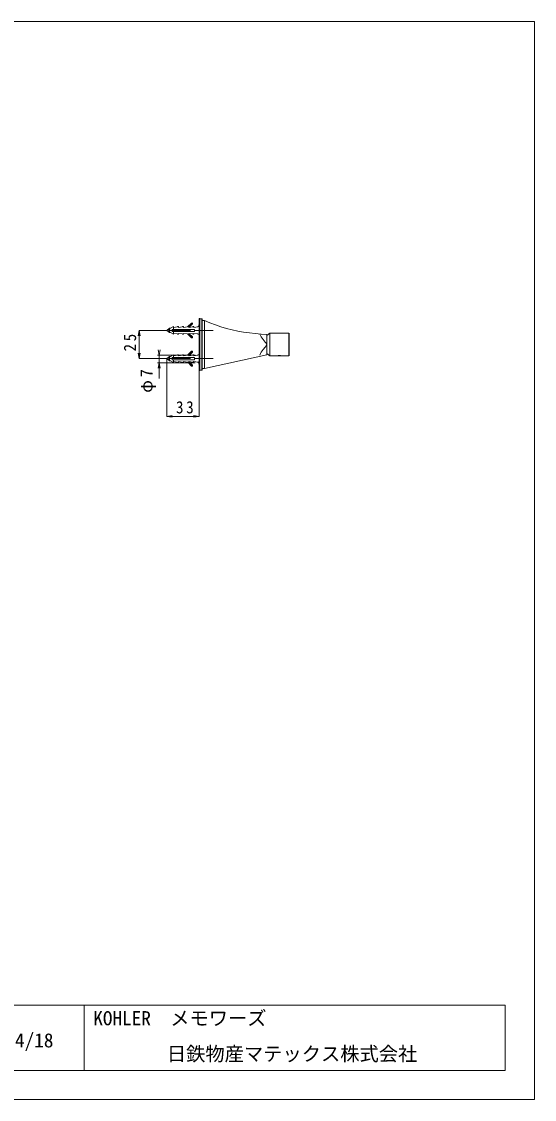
# Model space of a CAD drawing. Units: millimetres, scale not verified. Extents: x -696 to 675, y -474 to 496.
# Drawn here: x 214 to 675, y -474 to 496 of the extents above; entities that cross this region are included whole.
import ezdxf
from ezdxf.enums import TextEntityAlignment as Align

# ---------------------------------------------------------------- set-up
doc = ezdxf.new("R2010")
doc.units = ezdxf.units.MM
doc.header["$LTSCALE"] = 5
for name, color, linetype, lineweight in [('0-0_0', 7, 'Continuous', 5), ('0-1_レイヤー_1', 7, 'Continuous', 5), ('F-0', 7, 'Continuous', 5)]:
    doc.layers.add(name, color=color, linetype=linetype, lineweight=lineweight)
doc.styles.add('ＭＳ ゴシック', font='')
doc.styles.get('ＭＳ ゴシック').set_extended_font_data('MS Gothic')

msp = doc.modelspace()

# ---------------------------------------------------------------- linework, layer by layer
at = {"layer": '0-0_0'}
for p, q in [((367.015, 224.453), (363.841, 221.277)), ((367.015, 224.453), (363.841, 221.277)), ((367.144, 224.327), (364.098, 221.277)), ((364.521, 220.728), (367.654, 223.814)), ((364.604, 220.473), (367.778, 223.693)), ((367.144, 224.327), (367.015, 224.453)), ((367.654, 223.817), (367.778, 223.693)), ((373.832, 181.653), (373.832, 228.644)), ((373.832, 228.644), (374.594, 228.644)), ((373.832, 228.263), (374.594, 228.263)), ((374.594, 228.644), (374.594, 182.034)), ((376.409, 227.942), (374.613, 228.263)), ((376.404, 228.295), (374.617, 228.644)), ((376.404, 228.295), (374.617, 228.644)), ((376.372, 227.923), (376.372, 182.416)), ((376.372, 227.923), (376.629, 227.923)), ((376.629, 227.946), (376.404, 228.279)), ((376.629, 227.946), (376.404, 228.279)), ((376.427, 228.295), (376.418, 228.3)), ((376.629, 227.923), (376.629, 182.416)), ((378.66, 226.612), (376.629, 226.612)), ((378.66, 183.686), (378.66, 226.612)), ((347.291, 219.839), (344.879, 217.85)), ((347.291, 219.839), (344.879, 217.85)), ((347.291, 215.817), (344.879, 217.85)), ((346.698, 219.331), (346.698, 216.325)), ((346.698, 219.331), (347.713, 219.331)), ((346.698, 216.325), (347.713, 216.325)), ((347.043, 217.85), (363.763, 217.85)), ((347.291, 215.817), (347.291, 219.839)), ((348.223, 219.839), (347.291, 219.839)), ((348.223, 219.839), (347.291, 219.839)), ((348.223, 215.817), (347.291, 215.817)), ((348.223, 219.839), (350.717, 221.277)), ((348.223, 219.839), (350.717, 221.277)), ((348.223, 215.817), (350.717, 214.377)), ((349.744, 218.782), (349.744, 216.876)), ((349.744, 218.782), (369.725, 218.782)), ((369.725, 216.876), (349.744, 216.876)), ((350.717, 218.782), (350.717, 221.277)), ((350.717, 220.473), (354.319, 220.983)), ((350.717, 220.473), (354.319, 220.983)), ((350.717, 214.377), (350.717, 216.876)), ((354.319, 214.676), (350.717, 215.181)), ((354.319, 220.983), (354.319, 221.277)), ((355.334, 221.277), (354.319, 221.277)), ((355.334, 221.277), (354.319, 221.277)), ((354.319, 214.377), (354.319, 214.676)), ((355.334, 214.377), (354.319, 214.377)), ((355.334, 220.473), (355.334, 221.277)), ((355.334, 220.473), (358.931, 220.983)), ((355.334, 220.473), (358.931, 220.983)), ((355.334, 214.377), (355.334, 215.181)), ((358.931, 214.676), (355.334, 215.181)), ((358.931, 220.983), (358.931, 221.277)), ((359.946, 221.277), (358.931, 221.277)), ((359.946, 221.277), (358.931, 221.277)), ((358.931, 214.377), (358.931, 214.676)), ((359.946, 214.377), (358.931, 214.377)), ((359.946, 220.473), (359.946, 221.277)), ((359.946, 220.473), (363.547, 220.983)), ((359.946, 220.473), (363.547, 220.983)), ((359.946, 214.377), (359.946, 215.181)), ((363.547, 214.676), (359.946, 215.181)), ((362.615, 217.85), (366.17, 217.85)), ((363.547, 220.983), (363.547, 221.277)), ((364.521, 221.277), (363.547, 221.277)), ((363.841, 221.277), (363.547, 221.277)), ((363.547, 214.377), (363.547, 214.676)), ((363.841, 214.377), (363.547, 214.377)), ((363.671, 214.547), (363.882, 214.588)), ((363.671, 214.547), (367.015, 211.203)), ((363.882, 214.588), (367.144, 211.373)), ((364.521, 214.588), (363.882, 214.588)), ((364.521, 220.473), (364.521, 221.277)), ((364.521, 220.473), (368.118, 220.983)), ((364.521, 214.588), (364.521, 215.181)), ((368.118, 214.676), (364.521, 215.181)), ((367.654, 211.837), (364.521, 214.928)), ((364.604, 220.473), (368.118, 220.983)), ((367.778, 212.007), (364.604, 215.181)), ((367.778, 212.007), (364.604, 215.181)), ((368.118, 220.983), (368.118, 221.277)), ((369.133, 221.277), (368.118, 221.277)), ((369.133, 221.277), (368.118, 221.277)), ((368.118, 214.676), (369.133, 215.181)), ((368.118, 214.676), (368.118, 214.377)), ((369.133, 214.377), (368.118, 214.377)), ((369.133, 220.473), (369.133, 221.277)), ((369.133, 220.473), (372.734, 220.983)), ((369.133, 220.473), (372.734, 220.983)), ((369.133, 214.377), (369.133, 215.181)), ((372.734, 214.676), (369.133, 215.181)), ((369.725, 216.876), (369.725, 218.782)), ((369.725, 217.85), (386.45, 217.85)), ((372.734, 220.983), (372.734, 221.277)), ((373.832, 221.277), (372.734, 221.277)), ((373.538, 221.277), (372.734, 221.277)), ((372.734, 214.377), (372.734, 214.676)), ((373.832, 214.377), (372.734, 214.377)), ((373.832, 222.887), (373.538, 222.59)), ((373.538, 221.277), (373.538, 222.59)), ((434.792, 213.151), (437.332, 215.31)), ((434.792, 214.294), (434.792, 196.005)), ((437.332, 215.31), (454.604, 215.31)), ((437.332, 215.31), (437.332, 194.988)), ((454.604, 215.31), (454.604, 194.988)), ((454.627, 195.02), (454.627, 215.319)), ((367.015, 211.203), (367.144, 211.373)), ((367.654, 211.837), (367.778, 212.007)), ((367.948, 211.603), (367.791, 211.979)), ((370.24, 195.576), (336.413, 195.576)), ((347.291, 194.439), (344.879, 192.448)), ((347.291, 194.439), (344.879, 192.448)), ((346.698, 193.931), (346.698, 190.925)), ((346.698, 193.931), (347.713, 193.931)), ((347.291, 190.417), (347.291, 194.439)), ((348.223, 194.439), (347.291, 194.439)), ((348.223, 194.439), (347.291, 194.439)), ((348.223, 194.439), (350.717, 195.879)), ((348.223, 194.439), (350.717, 195.879)), ((350.717, 193.38), (350.717, 195.881)), ((350.717, 195.075), (354.319, 195.581)), ((350.717, 195.075), (354.319, 195.581)), ((354.319, 195.581), (354.319, 195.879)), ((355.334, 195.879), (354.319, 195.879)), ((355.334, 195.879), (354.319, 195.879)), ((355.334, 195.075), (355.334, 195.879)), ((355.334, 195.075), (358.931, 195.581)), ((355.334, 195.075), (358.931, 195.581)), ((358.931, 195.581), (358.931, 195.879)), ((359.946, 195.879), (358.931, 195.879)), ((359.946, 195.879), (358.931, 195.879)), ((359.946, 195.075), (359.946, 195.879)), ((359.946, 195.075), (363.547, 195.581)), ((359.946, 195.075), (363.547, 195.581)), ((363.547, 195.581), (363.547, 195.879)), ((364.521, 195.879), (363.547, 195.879)), ((363.841, 195.879), (363.547, 195.879)), ((367.015, 199.053), (363.841, 195.879)), ((367.015, 199.053), (363.841, 195.879)), ((367.144, 198.925), (364.098, 195.879)), ((364.521, 195.328), (367.654, 198.417)), ((364.521, 195.075), (364.521, 195.879)), ((364.521, 195.075), (368.118, 195.581)), ((364.604, 195.075), (367.778, 198.291)), ((364.604, 195.075), (368.118, 195.581)), ((367.144, 198.925), (367.015, 199.053)), ((367.654, 198.419), (367.778, 198.291)), ((368.118, 195.581), (368.118, 195.879)), ((369.133, 195.879), (368.118, 195.879)), ((369.133, 195.879), (368.118, 195.879)), ((369.133, 195.075), (369.133, 195.879)), ((369.133, 195.075), (372.734, 195.581)), ((369.133, 195.075), (372.734, 195.581)), ((372.734, 195.581), (372.734, 195.879)), ((373.832, 195.879), (372.734, 195.879)), ((373.832, 195.879), (372.734, 195.879)), ((434.82, 195.994), (378.692, 183.676)), ((434.792, 197.106), (437.332, 194.988)), ((437.332, 194.988), (443.639, 194.988)), ((444.03, 195.094), (443.657, 195.016)), ((443.896, 195.032), (443.896, 194.988)), ((444.19, 194.862), (443.979, 195.032)), ((444.19, 195.075), (444.19, 194.862)), ((444.19, 194.862), (447.746, 194.862)), ((444.19, 194.862), (447.746, 194.862)), ((444.319, 195.117), (447.58, 195.117)), ((447.746, 195.075), (447.746, 194.862)), ((447.746, 194.862), (447.957, 195.032)), ((448.292, 195.025), (447.98, 195.089)), ((448.044, 195.032), (448.044, 194.988)), ((448.256, 194.988), (448.297, 194.988)), ((448.297, 194.988), (454.604, 194.988)), ((370.24, 188.677), (336.413, 188.677)), ((347.291, 190.417), (344.879, 192.448)), ((346.698, 190.925), (347.713, 190.925)), ((347.043, 192.448), (363.763, 192.448)), ((348.223, 190.417), (347.291, 190.417)), ((348.223, 190.417), (350.717, 188.977)), ((349.744, 193.38), (349.744, 191.474)), ((349.744, 193.38), (369.725, 193.38)), ((369.725, 191.474), (349.744, 191.474)), ((350.717, 188.977), (350.717, 191.474)), ((354.319, 189.274), (350.717, 189.784)), ((354.319, 188.977), (354.319, 189.274)), ((355.334, 188.977), (354.319, 188.977)), ((355.334, 188.977), (355.334, 189.784)), ((358.931, 189.274), (355.334, 189.784)), ((358.931, 188.977), (358.931, 189.274)), ((359.946, 188.977), (358.931, 188.977)), ((359.946, 188.977), (359.946, 189.784)), ((363.547, 189.274), (359.946, 189.784)), ((362.615, 192.448), (366.17, 192.448)), ((363.547, 188.977), (363.547, 189.274)), ((363.841, 188.977), (363.547, 188.977)), ((363.671, 189.147), (363.882, 189.191)), ((363.671, 189.147), (367.015, 185.801)), ((363.882, 189.191), (367.144, 185.971)), ((364.521, 189.191), (363.882, 189.191)), ((364.521, 189.191), (364.521, 189.784)), ((368.118, 189.274), (364.521, 189.784)), ((367.654, 186.437), (364.521, 189.57)), ((367.778, 186.607), (364.604, 189.784)), ((367.778, 186.607), (364.604, 189.784)), ((367.015, 185.801), (367.144, 185.971)), ((367.654, 186.437), (367.778, 186.607)), ((367.948, 186.201), (367.791, 186.58)), ((368.118, 189.274), (369.133, 189.784)), ((368.118, 189.274), (368.118, 188.977)), ((369.133, 188.977), (368.118, 188.977)), ((369.133, 188.977), (369.133, 189.784)), ((372.734, 189.274), (369.133, 189.784)), ((369.725, 191.474), (369.725, 193.383)), ((369.725, 192.448), (386.45, 192.448)), ((372.734, 188.977), (372.734, 189.274)), ((373.538, 188.977), (372.734, 188.977)), ((373.832, 190.289), (373.538, 189.951)), ((373.538, 187.666), (373.538, 189.951)), ((373.832, 187.37), (373.538, 187.666)), ((374.594, 182.034), (373.832, 182.034)), ((374.594, 181.653), (373.832, 181.653)), ((374.594, 182.034), (374.594, 181.653)), ((374.604, 181.658), (376.409, 182.096)), ((374.608, 182.039), (376.4, 182.441)), ((376.629, 182.416), (376.372, 182.416)), ((376.418, 182.112), (376.629, 182.439)), ((378.66, 183.686), (376.629, 183.686))]:
    msp.add_line(p, q, dxfattribs=at)
for points in [[(367.948, 224.092), (367.621, 224.584), (367.047, 224.469)], [(367.791, 223.72), (367.791, 224.469), (367.047, 224.469)], [(367.672, 223.84), (367.672, 224.347), (367.167, 224.347)], [(376.372, 228.263), (376.413, 228.093), (376.372, 227.921)], [(378.66, 226.612), (383.529, 224.623), (388.439, 222.802), (393.432, 221.153), (398.471, 219.669), (403.593, 218.357), (408.715, 217.216), (413.882, 216.283), (419.087, 215.521), (424.296, 214.928), (429.546, 214.506), (434.792, 214.294)], [(428.444, 195.709), (428.995, 197.021), (429.67, 198.291), (430.433, 199.476), (431.278, 200.659), (433.102, 202.864), (434.03, 203.964), (434.498, 204.515), (434.668, 204.809), (434.792, 205.149), (434.668, 205.489), (434.498, 205.783), (434.03, 206.334), (433.102, 207.393), (431.278, 209.595), (430.433, 210.78), (429.67, 212.007), (428.995, 213.277), (428.444, 214.588)], [(367.043, 211.231), (367.557, 211.093), (367.929, 211.472), (367.791, 211.979)], [(367.162, 211.35), (367.511, 211.258), (367.768, 211.511), (367.672, 211.86)], [(367.948, 198.693), (367.621, 199.182), (367.047, 199.067)], [(367.791, 198.318), (367.791, 199.067), (367.047, 199.067)], [(367.672, 198.438), (367.672, 198.948), (367.167, 198.948)], [(444.02, 194.988), (443.896, 194.988), (444.02, 194.988)], [(443.979, 195.032), (444.994, 195.199), (445.968, 195.243)], [(445.968, 195.243), (446.942, 195.199), (447.957, 195.032)], [(447.874, 194.988), (448.044, 194.988), (447.874, 194.988)], [(367.043, 185.833), (367.557, 185.693), (367.929, 186.067), (367.791, 186.58)], [(367.162, 185.953), (367.511, 185.856), (367.768, 186.111), (367.672, 186.46)], [(376.413, 182.078), (376.459, 182.246), (376.372, 182.416)]]:
    msp.add_lwpolyline(points, dxfattribs=at)
at = {"layer": '0-1_レイヤー_1'}
for p, q in [((319.897, 217.85), (319.029, 212.926)), ((319.897, 192.448), (319.897, 217.85)), ((319.897, 217.85), (320.766, 212.926)), ((319.897, 217.85), (344.879, 217.85)), ((319.897, 192.448), (319.029, 197.372)), ((319.897, 192.448), (320.766, 197.372)), ((337.897, 195.576), (337.029, 200.5)), ((337.897, 195.576), (338.765, 200.5)), ((337.897, 174.638), (337.897, 195.576)), ((319.897, 192.448), (344.879, 192.448)), ((337.897, 188.677), (337.029, 183.752)), ((337.897, 188.677), (338.765, 183.752)), ((344.879, 140.562), (344.879, 192.448)), ((373.832, 140.562), (373.832, 181.653)), ((344.879, 140.562), (349.803, 141.43)), ((344.879, 140.562), (373.832, 140.562)), ((344.879, 140.562), (349.803, 139.694)), ((373.832, 140.562), (368.908, 141.43)), ((373.832, 140.562), (368.908, 139.694))]:
    msp.add_line(p, q, dxfattribs=at)
at = {"layer": 'F-0'}
for p, q in [((-669.539, -388.912), (648.781, -388.912)), ((270.736, -388.912), (270.736, -447.684)), ((648.781, -388.912), (648.781, -447.684)), ((-669.539, -447.684), (648.781, -447.684))]:
    msp.add_line(p, q, dxfattribs=at)
msp.add_lwpolyline([(-695.751, 495.572), (675.082, 495.572), (675.082, -473.704), (-695.751, -473.704)], close=True, dxfattribs=at)

# ---------------------------------------------------------------- texts
at = {"layer": '0-1_レイヤー_1', "char_height": 11, "attachment_point": 7, "rotation": 90, "style": 'ＭＳ ゴシック'}
for s, insert in [('\\T1.36;\\W0.9;25', (317.397, 198.899)), ('\\T1.22;φ7', (334.993, 161.758))]:
    msp.add_mtext(s, dxfattribs=dict(at, insert=insert))
at = {"layer": '0-1_レイヤー_1', "insert": (353.105, 143.062), "char_height": 11, "attachment_point": 7, "style": 'ＭＳ ゴシック'}
msp.add_mtext('\\T1.36;\\W0.9;33', dxfattribs=at)
at = {"layer": 'F-0', "style": 'ＭＳ ゴシック'}
for s, p in [('KOHLER\u3000メモワーズ', (278.765, -410.806)), ('19/04/18', (173.952, -430.712)), ('日鉄物産マテックス株式会社', (344.877, -442.855))]:
    msp.add_text(s, height=12.69, dxfattribs=at).set_placement(p, align=Align.BOTTOM_LEFT)

doc.saveas('drawing.dxf')
